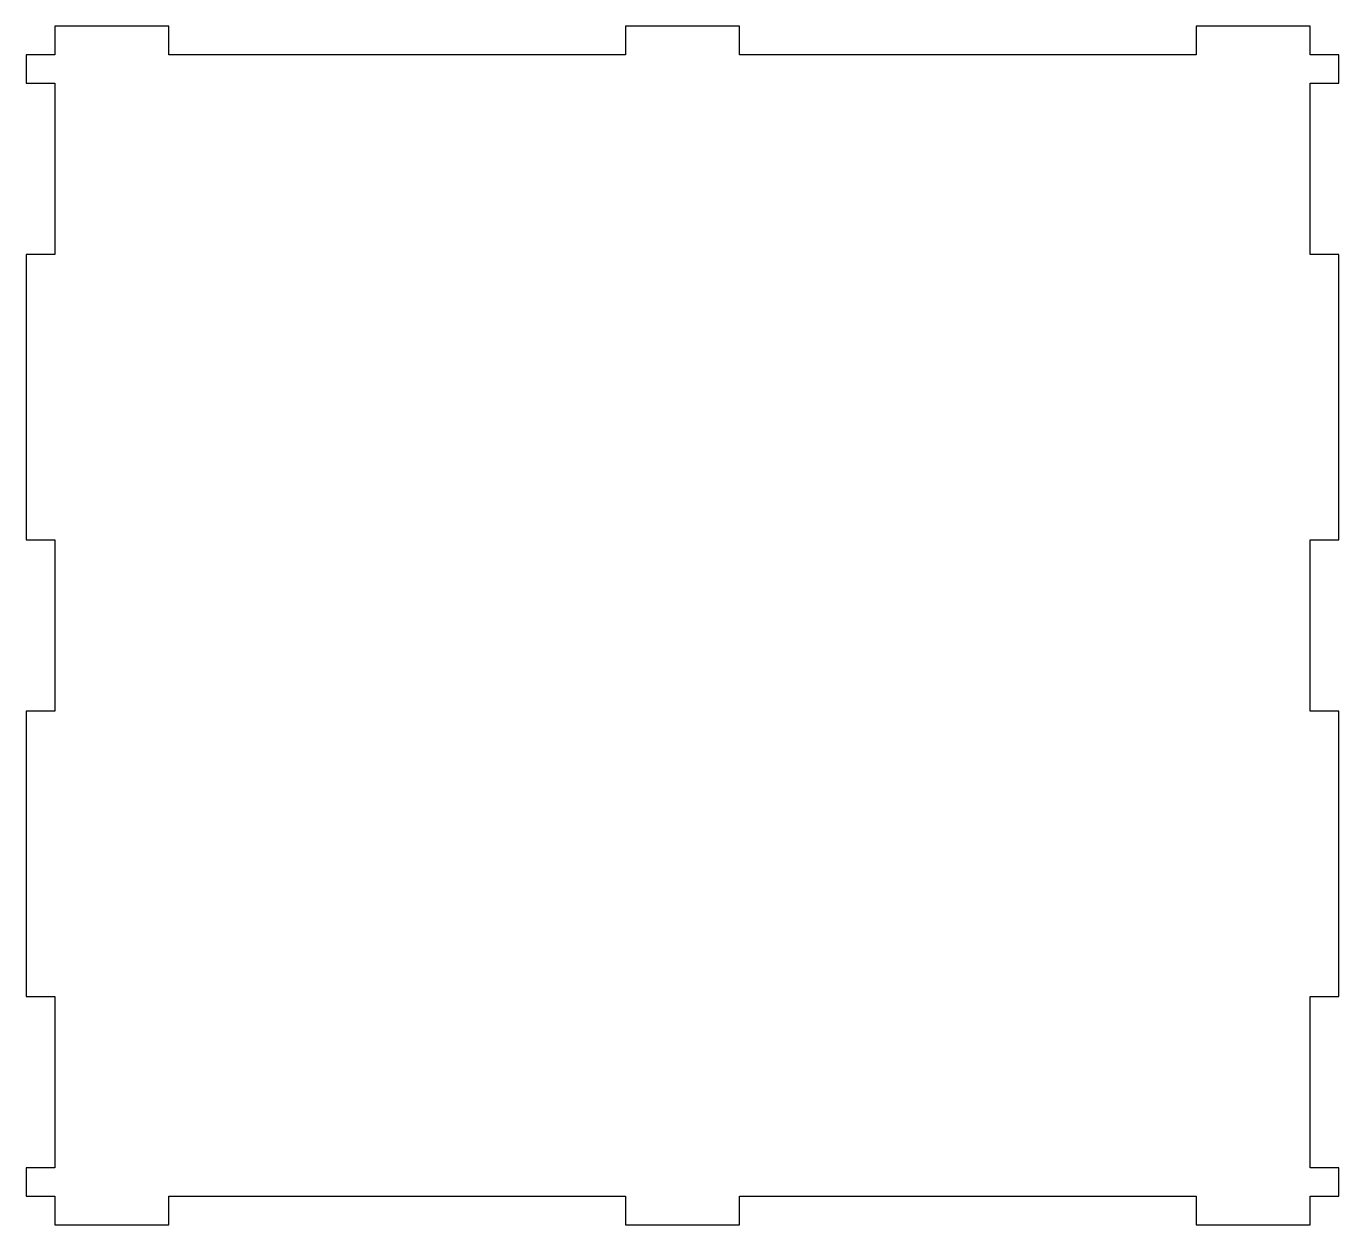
# Model space of a CAD drawing. Header units: millimetres. Extents: x -25 to 205, y -5 to 205.
import ezdxf

# ---------------------------------------------------------------- set-up
doc = ezdxf.new("R2010")
doc.units = ezdxf.units.MM

msp = doc.modelspace()

# ---------------------------------------------------------------- linework, layer by layer
msp.add_lwpolyline([(-20, 0), (-20, -5), (0, -5), (0, 0), (80, 0), (80, -5), (100, -5), (100, 0), (180, 0), (180, -5), (200, -5), (200, 0), (205, 0), (205, 5), (200, 5), (200, 35), (205, 35), (205, 85), (200, 85), (200, 115), (205, 115), (205, 165), (200, 165), (200, 195), (205, 195), (205, 200), (200, 200), (200, 205), (180, 205), (180, 200), (100, 200), (100, 205), (80, 205), (80, 200), (0, 200), (0, 205), (-20, 205), (-20, 200), (-25, 200), (-25, 195), (-20, 195), (-20, 165), (-25, 165), (-25, 115), (-20, 115), (-20, 85), (-25, 85), (-25, 35), (-20, 35), (-20, 5), (-25, 5), (-25, 0)], close=True)

doc.saveas('drawing.dxf')
